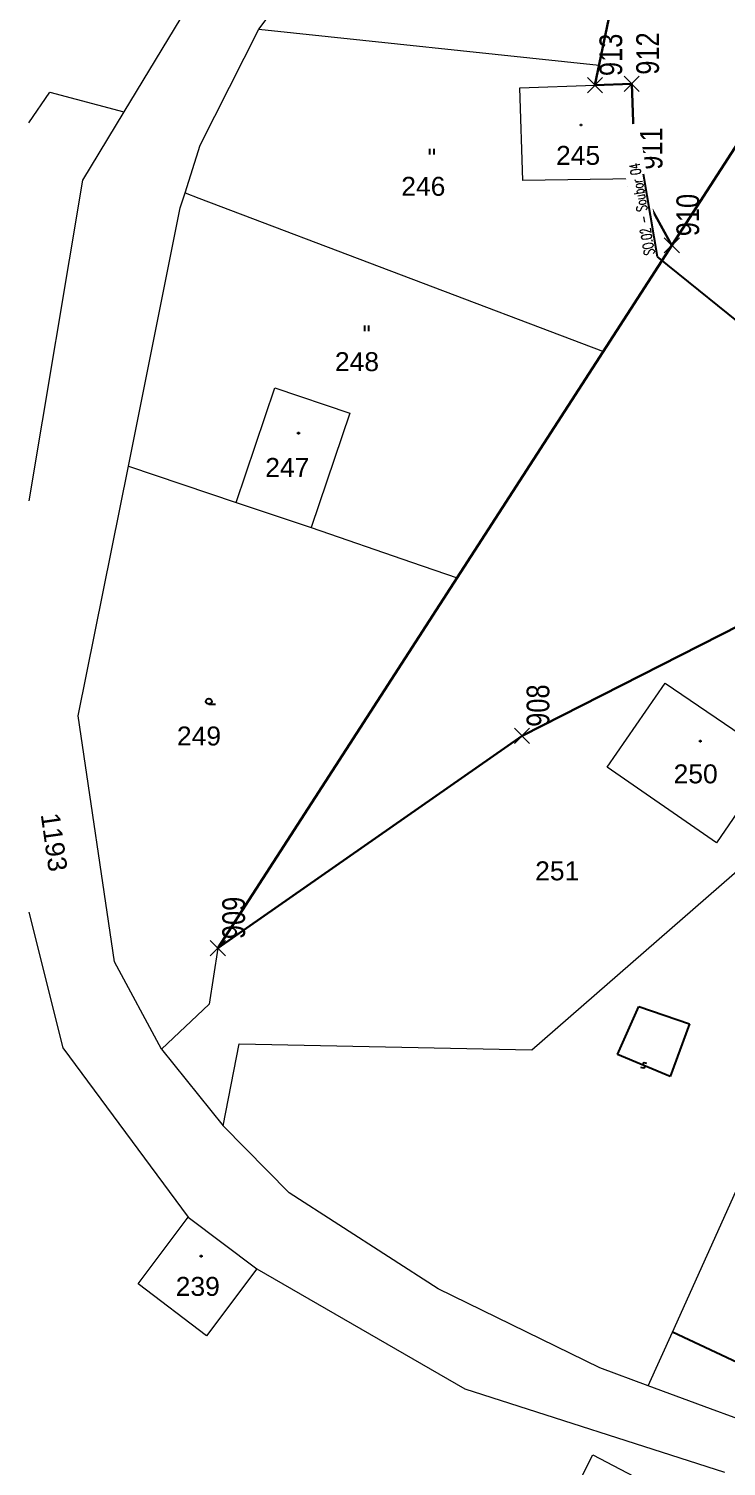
# Model space of a CAD drawing. Header units: millimetres. Extents: x -533422 to -532014, y -1115269 to -1112931.
# Drawn here: x -532630 to -532583.9, y -1113937.7 to -1113842.8 of the extents above; entities that cross this region are included whole.
import ezdxf
from ezdxf import colors
from ezdxf.entities.mleader import LeaderData, LeaderLine
from ezdxf.enums import TextEntityAlignment as Align
from ezdxf.math import Vec2, Vec3

# ---------------------------------------------------------------- set-up
doc = ezdxf.new("R2010")
doc.units = ezdxf.units.MM
doc.header["$PDMODE"] = 3
doc.header["$PDSIZE"] = 0.5
for name, color, linetype, lineweight in [('1105 mapa KN', 251, 'Continuous', 0), ('drážní pozemek', 4, 'Continuous', 30), ('drážní pozemek body', 1, 'Continuous', 18)]:
    doc.layers.add(name, color=color, linetype=linetype, lineweight=lineweight)
doc.layers.add('skály', color=8, linetype='Continuous')
doc.styles.get("Standard").update_dxf_attribs({"font": 'arial.ttf'})
doc.styles.add('Standard 1_500', font='romans.shx', dxfattribs={"width": 0.65, "height": 0.7})

# ---------------------------------------------------------------- blocks, each defined once
blk = doc.blocks.new('Z402')
at = {"color": 0, "lineweight": -2}
for p, q in [((-0.3, 0.3), (0.5, 0.3)), ((-0.3, -0.5), (-0.3, 0.3)), ((0.5, 0.3), (0.5, -0.5)), ((0.5, -0.5), (-0.3, -0.5))]:
    blk.add_line(p, q, dxfattribs=at)
blk = doc.blocks.new('Z3060')
at = {"color": 0, "lineweight": -2}
for p, q in [((-1.3, 0), (-1.3, 3.8)), ((1.3, 3.8), (1.3, 0))]:
    blk.add_line(p, q, dxfattribs=at)
blk = doc.blocks.new('Z3040')
at = {"color": 0, "lineweight": -2}
blk.add_line((0, 0), (4.4, 0), dxfattribs=at)
blk.add_circle((0, 1.9), 1.88, dxfattribs=at)
blk = doc.blocks.new('Z218')
at = {"color": 0, "lineweight": -2}
for p, q in [((-0.5, 1.7), (-1, 1.3)), ((-1, 1.3), (-1, 0.8)), ((-1, 0.8), (-0.5, 0.3)), ((1.3, 2), (-0.5, 1.7)), ((-0.5, 0.3), (0.5, -0.3)), ((0.5, -1.7), (-1.3, -2)), ((0.5, -0.3), (1, -0.8)), ((1, -1.3), (0.5, -1.7)), ((1, -0.8), (1, -1.3))]:
    blk.add_line(p, q, dxfattribs=at)

msp = doc.modelspace()

# ---------------------------------------------------------------- linework, layer by layer
at = {"layer": '1105 mapa KN', "color": 9, "lineweight": 13}
for p, q in [((-532614.79, -1113842.84), (-532602.32, -1113826.46)), ((-532614.3, -1113832.79), (-532623.71, -1113848.31)), ((-532618.67, -1113850.51), (-532614.79, -1113842.84)), ((-532614.79, -1113842.84), (-532592.33, -1113845.23)), ((-532597.56, -1113846.72), (-532592.6, -1113846.54)), ((-532629.9803, -1113849.0325), (-532628.59, -1113847.01)), ((-532628.59, -1113847.01), (-532623.71, -1113848.31)), ((-532597.36, -1113852.84), (-532597.56, -1113846.72)), ((-532623.71, -1113848.31), (-532626.44, -1113852.82)), ((-532619.66, -1113853.65), (-532618.67, -1113850.51)), ((-532626.44, -1113852.82), (-532629.9803, -1113873.9707)), ((-532589.94, -1113852.72), (-532597.36, -1113852.84)), ((-532619.98, -1113854.63), (-532619.66, -1113853.65)), ((-532619.66, -1113853.65), (-532618.76, -1113853.99)), ((-532618.76, -1113853.99), (-532592.04, -1113864.11)), ((-532623.4, -1113871.69), (-532619.98, -1113854.63)), ((-532616.28, -1113874.08), (-532613.73, -1113866.51)), ((-532613.73, -1113866.51), (-532608.78, -1113868.18)), ((-532608.78, -1113868.18), (-532611.33, -1113875.73)), ((-532626.71, -1113888.15), (-532623.4, -1113871.69)), ((-532623.4, -1113871.69), (-532616.28, -1113874.08)), ((-532616.28, -1113874.08), (-532611.33, -1113875.73)), ((-532611.33, -1113875.73), (-532604.7, -1113878.02)), ((-532604.7, -1113878.02), (-532601.7, -1113879.05)), ((-532591.79, -1113891.54), (-532587.96, -1113886.01)), ((-532587.96, -1113886.01), (-532580.74, -1113890.92)), ((-532624.32, -1113904.38), (-532626.71, -1113888.15)), ((-532580.74, -1113890.92), (-532584.58, -1113896.53)), ((-532584.58, -1113896.53), (-532591.79, -1113891.54)), ((-532596.76, -1113910.19), (-532577.61, -1113893.48)), ((-532629.9803, -1113901.1211), (-532627.73, -1113910.07)), ((-532617.5, -1113903.49), (-532618.07, -1113907.19)), ((-532621.22, -1113910.14), (-532624.32, -1113904.38)), ((-532618.07, -1113907.19), (-532621.22, -1113910.14)), ((-532627.73, -1113910.07), (-532619.45, -1113921.24)), ((-532621.22, -1113910.14), (-532617.15, -1113915.22)), ((-532617.15, -1113915.22), (-532616.09, -1113909.79)), ((-532616.09, -1113909.79), (-532596.76, -1113910.19)), ((-532612.78, -1113919.62), (-532617.15, -1113915.22)), ((-532587.48, -1113928.83), (-532582.9, -1113918.66)), ((-532602.94, -1113925.96), (-532612.78, -1113919.62)), ((-532622.75, -1113925.64), (-532619.45, -1113921.24)), ((-532619.45, -1113921.24), (-532614.92, -1113924.64)), ((-532614.92, -1113924.64), (-532618.25, -1113929.07)), ((-532614.92, -1113924.64), (-532601.19, -1113932.56)), ((-532618.25, -1113929.07), (-532622.75, -1113925.64)), ((-532592.27, -1113931.18), (-532602.94, -1113925.96)), ((-532589.09, -1113932.36), (-532587.48, -1113928.83)), ((-532589.09, -1113932.36), (-532592.27, -1113931.18)), ((-532601.19, -1113932.56), (-532584.04, -1113938.06)), ((-532584.96, -1113933.89), (-532589.09, -1113932.36)), ((-532564.46, -1113941.35), (-532584.96, -1113933.89)), ((-532596.96, -1113945.33), (-532592.74, -1113936.92)), ((-532592.74, -1113936.92), (-532585.98, -1113940.44))]:
    msp.add_line(p, q, dxfattribs=at)
at = {"layer": '1105 mapa KN', "color": 9, "lineweight": -3}
for p, q in [((-532591.12, -1113910.51), (-532589.7, -1113907.33)), ((-532589.7, -1113907.33), (-532586.36, -1113908.49)), ((-532586.36, -1113908.49), (-532587.63, -1113911.95)), ((-532587.63, -1113911.95), (-532591.12, -1113910.51)), ((-532569, -1113937.47), (-532587.48, -1113928.83))]:
    msp.add_line(p, q, dxfattribs=at)
at = {"layer": 'drážní pozemek'}
for points in [[(-532587.52, -1113857.11), (-532589.94, -1113852.72), (-532590.1713, -1113846.4504), (-532592.6, -1113846.54), (-532588.16, -1113825.28), (-532587.4345, -1113819.0871), (-532587.2, -1113812.87), (-532584.34, -1113800.99), (-532583.7426, -1113797.0329), (-532582.9628, -1113791.868), (-532580.59, -1113776.11), (-532577.4, -1113770.965), (-532575.91, -1113767.93), (-532574.15, -1113763.795), (-532572.1, -1113758.44), (-532569.39, -1113750.61), (-532566.315, -1113740.5), (-532564.43, -1113733.24), (-532562.82, -1113725.1), (-532561.87, -1113717.55), (-532561.52, -1113712.67), (-532561.3129, -1113706.8952), (-532561.22, -1113673.74), (-532561.4346, -1113658.4389)], [(-532529.0025, -1113945.33), (-532530.42, -1113935.0175), (-532538.0721, -1113922.9113), (-532546.68, -1113906.51), (-532550.25, -1113901.86), (-532580.39, -1113880.83), (-532597.41, -1113889.48), (-532617.5, -1113903.49), (-532582, -1113848.57), (-532568.73, -1113822.76), (-532530.98, -1113773.07), (-532548.8325, -1113807.33), (-532541.5989, -1113823.0723), (-532536.2725, -1113849.71), (-532528.2571, -1113879.1306), (-532521.9, -1113901.1475), (-532515.5275, -1113913.05), (-532495.7013, -1113932.2121), (-532507.56, -1113951.14)]]:
    msp.add_lwpolyline(points, dxfattribs=at)
at = {"layer": 'drážní pozemek body'}
for p in [(-532592.6, -1113846.54), (-532590.1713, -1113846.4504), (-532589.94, -1113852.72), (-532587.52, -1113857.11), (-532597.41, -1113889.48), (-532617.5, -1113903.49)]:
    msp.add_point(p, dxfattribs=at)

# ---------------------------------------------------------------- block references
at = {"layer": '1105 mapa KN', "color": 9, "lineweight": -3, "xscale": 0.1, "yscale": 0.1, "zscale": 0.1}
for name, p in [('Z402', (-532593.53, -1113849.16)), ('Z3060', (-532603.37, -1113851.12)), ('Z3060', (-532607.67, -1113862.77)), ('Z402', (-532612.18, -1113869.5)), ('Z3040', (-532618.09, -1113887.39)), ('Z402', (-532585.65, -1113889.82)), ('Z402', (-532618.6, -1113923.8))]:
    msp.add_blockref(name, p, dxfattribs=at)
at = {"layer": '1105 mapa KN', "color": 9, "lineweight": -3, "xscale": 0.1, "yscale": 0.1, "zscale": 0.1, "rotation": 337.5786}
msp.add_blockref('Z218', (-532589.37, -1113911.23), dxfattribs=at)

# ---------------------------------------------------------------- texts
at = {"layer": '1105 mapa KN', "color": 9, "lineweight": -3}
for s, p in [('245', (-532593.71, -1113851.8)), ('246', (-532603.93, -1113853.84)), ('248', (-532608.31, -1113865.41)), ('247', (-532612.91, -1113872.39)), ('249', (-532618.74, -1113890.11)), ('250', (-532585.95, -1113892.61)), ('251', (-532595.09, -1113899.01)), ('239', (-532618.82, -1113926.43))]:
    msp.add_text(s, height=1.25, dxfattribs=at).set_placement(p, align=Align.CENTER)
msp.add_text('1193', height=1.25, rotation=278.1, dxfattribs=at).set_placement((-532628.92, -1113896.58), align=Align.CENTER)
at = {"layer": 'drážní pozemek body', "width": 0.8}
for s, p in [('913', (-532592.3, -1113845.94)), ('912', (-532589.8713, -1113845.8504)), ('911', (-532589.64, -1113852.12)), ('910', (-532587.22, -1113856.51)), ('908', (-532597.11, -1113888.88)), ('909', (-532617.2, -1113902.89))]:
    msp.add_text(s, height=1.5, rotation=90, dxfattribs=at).set_placement(p, align=Align.TOP_LEFT)

# ---------------------------------------------------------------- next in the draw order: leaders
at = {"layer": 'skály'}
ml = msp.add_multileader_mtext('Standard', dxfattribs=at)
ml.set_content('{\\C5;SO.02\\C12; }- Soubor 04 ', color=256, style='Standard 1_500')
ml.set_leader_properties(color=7)
ml.build(insert=Vec2(0, 0))
ml.multileader.update_dxf_attribs({"text_left_attachment_type": 6, "text_right_attachment_type": 6, "dogleg_length": 0, "arrow_head_size": 1})
ctx = ml.context
ctx.base_point, ctx.char_height, ctx.arrow_head_size, ctx.landing_gap_size, ctx.plane_origin, ctx.plane_x_axis, ctx.plane_y_axis = Vec3(-532588.4766, -1113857.8577), 0.7, 1, 0.2, Vec3(-532574.3766, -1113890.5834), Vec3(-0.1645943, 0.9863614), Vec3(-0.9863614, -0.1645943)
ctx.left_attachment, ctx.right_attachment = 6, 6
notes = []
notes.append((ctx, [(0, (1, 1, 0), (-532588.4766, -1113857.8577), (-0.1645943, 0.9863614), 0, [(0, [(-532562.017, -1113879.2481)], 0, [])])]))
ctx.mtext.insert, ctx.mtext.text_direction, ctx.mtext.rotation, ctx.mtext.width, ctx.mtext.defined_height, ctx.mtext.line_spacing_style, ctx.mtext.flow_direction = Vec3(-532589.338, -1113857.7987), Vec3(-0.1645943, 0.9863614), 1.736143, 8.345081, 1.4, 2, 5
ctx.mtext.has_bg_fill, ctx.mtext.bg_color, ctx.mtext.bg_scale_factor, ctx.mtext.bg_transparency, ctx.mtext.use_window_bg_color = 1, -1027028792, 1.5, 0, 1
for ctx, leaders in notes:
    for number, flags, end, landing, length, lines in leaders:
        leader = LeaderData()
        leader.index, (leader.has_last_leader_line, leader.has_dogleg_vector, leader.attachment_direction) = number, flags
        leader.last_leader_point, leader.dogleg_vector, leader.dogleg_length = Vec3(end), Vec3(landing), length
        for number, points, colour, breaks in lines:
            line = LeaderLine()
            line.index, line.vertices, line.color, line.breaks = number, Vec3.list(points), colors.encode_raw_color(colour), breaks
            leader.lines.append(line)
        ctx.leaders.append(leader)

doc.saveas('drawing.dxf')
